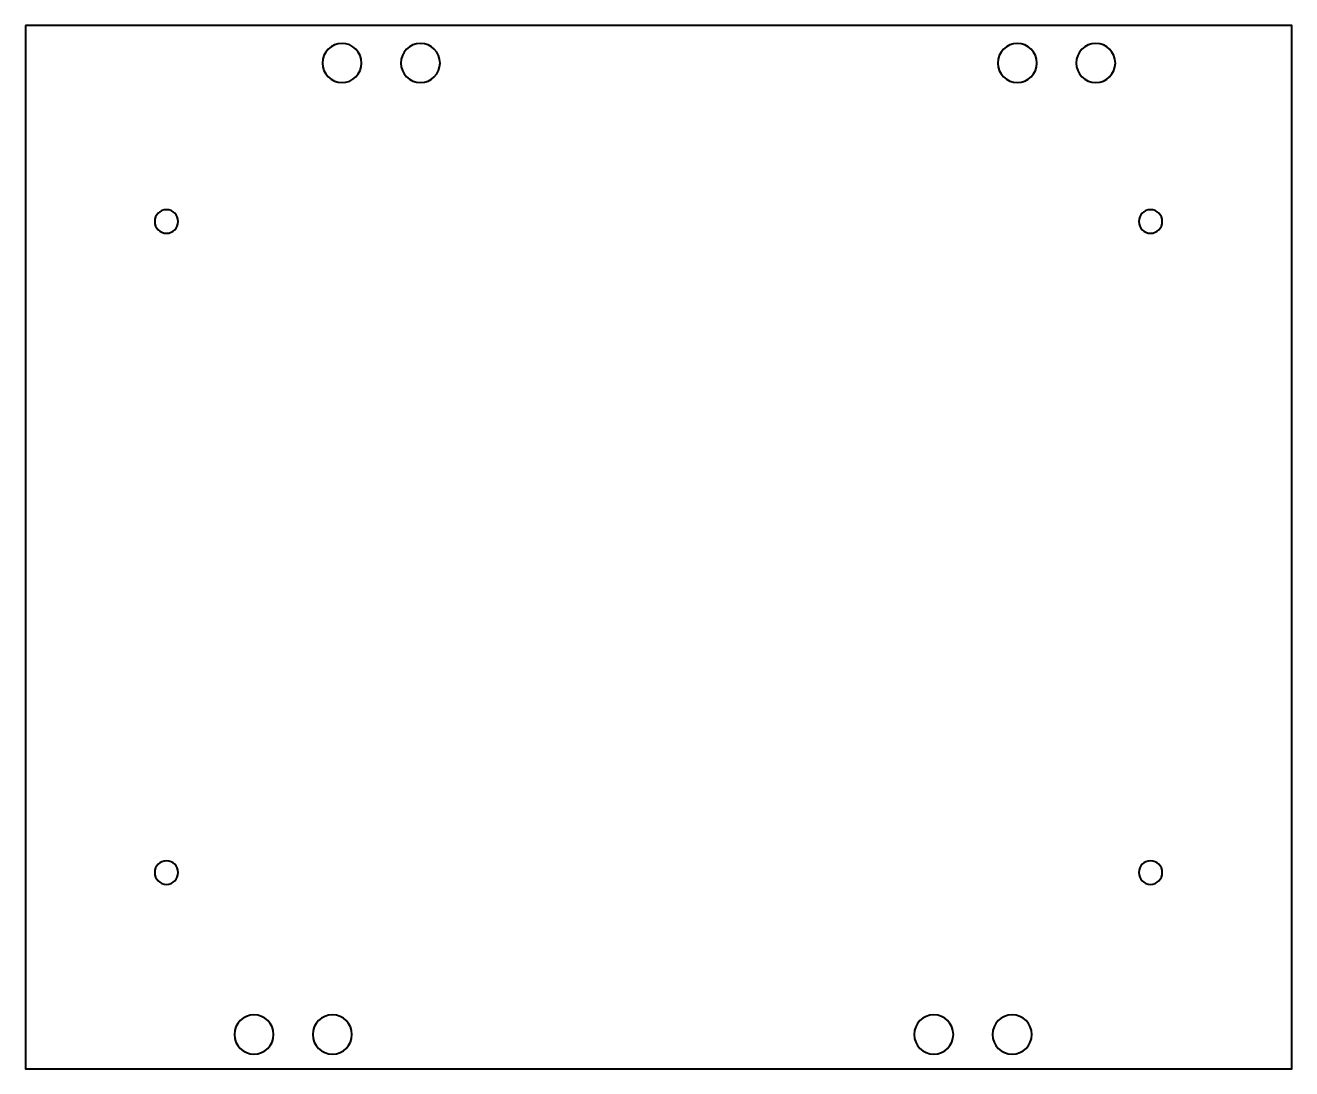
# Model space of a CAD drawing. Extents: x -108 to 53, y -57 to 76.
import ezdxf

# ---------------------------------------------------------------- set-up
doc = ezdxf.new("R2010")
doc.units = 0
doc.layers.add('s001-#def-active-grp', color=7, linetype='CONTINUOUS')

msp = doc.modelspace()

# ---------------------------------------------------------------- linework, layer by layer
at = {"layer": 's001-#def-active-grp', "color": 7, "linetype": 'CONTINUOUS', "lineweight": 40, "true_color": 0x000000}
msp.add_lwpolyline([(-108.22, 75.79), (-108.22, -57.21), (53.28, -57.21), (53.28, 75.79), (-108.22, 75.79)], dxfattribs=at)
for centre, radius, start, end in [((-67.83, 70.99), 2.5, 90, 180), ((-67.83, 70.99), 2.5, 0, 90), ((-57.83, 70.99), 2.5, 90, 180), ((-57.83, 70.99), 2.5, 0, 90), ((18.29, 70.99), 2.5, 90, 180), ((18.29, 70.99), 2.5, 0, 90), ((28.29, 70.99), 2.5, 90, 180), ((28.29, 70.99), 2.5, 0, 90), ((-67.83, 70.99), 2.5, 180, -90), ((-67.83, 70.99), 2.5, -90, 0), ((-57.83, 70.99), 2.5, 180, -90), ((-57.83, 70.99), 2.5, -90, 0), ((18.29, 70.99), 2.5, 180, -90), ((18.29, 70.99), 2.5, -90, 0), ((28.29, 70.99), 2.5, 180, -90), ((28.29, 70.99), 2.5, -90, 0), ((-90.22, 50.79), 1.5, 90, 180), ((-90.22, 50.79), 1.5, 0, 90), ((35.28, 50.79), 1.5, 90, 180), ((35.28, 50.79), 1.5, 0, 90), ((-90.22, 50.79), 1.5, -180, -90), ((-90.22, 50.79), 1.5, -90, 0), ((35.28, 50.79), 1.5, 180, -90), ((35.28, 50.79), 1.5, -90, 0), ((-90.22, -32.21), 1.5, 90, 180), ((-90.22, -32.21), 1.5, -180, -90), ((-90.22, -32.21), 1.5, 0, 90), ((-90.22, -32.21), 1.5, -90, 0), ((35.28, -32.21), 1.5, 90, 180), ((35.28, -32.21), 1.5, 180, -90), ((35.28, -32.21), 1.5, 0, 90), ((35.28, -32.21), 1.5, -90, 0), ((-79.06, -52.85), 2.5, 90, 180), ((-79.06, -52.85), 2.5, 0, 90), ((-69.06, -52.85), 2.5, 90, 180), ((-69.06, -52.85), 2.5, 0, 90), ((7.63, -52.85), 2.5, 90, 180), ((7.63, -52.85), 2.5, 0, 90), ((17.63, -52.85), 2.5, 90, 180), ((17.63, -52.85), 2.5, 0, 90), ((-79.06, -52.85), 2.5, 180, -90), ((-79.06, -52.85), 2.5, -90, 0), ((-69.06, -52.85), 2.5, 180, -90), ((-69.06, -52.85), 2.5, -90, 0), ((7.63, -52.85), 2.5, 180, -90), ((7.63, -52.85), 2.5, -90, 0), ((17.63, -52.85), 2.5, 180, -90), ((17.63, -52.85), 2.5, -90, 0)]:
    msp.add_arc(centre, radius, start, end, dxfattribs=at)

doc.saveas('drawing.dxf')
